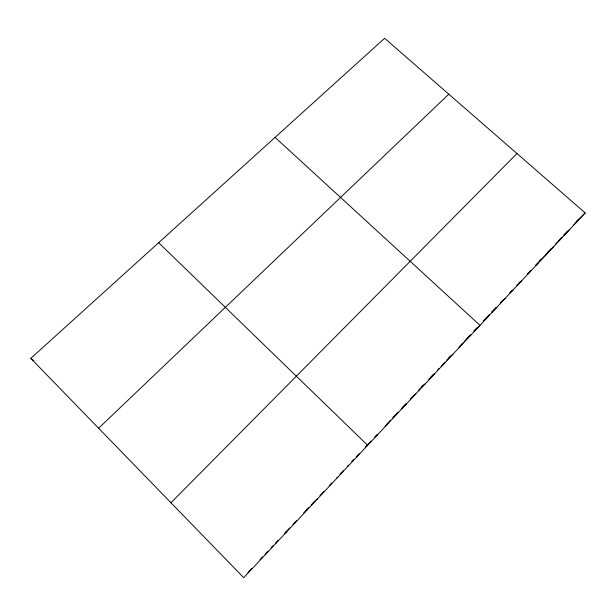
<?xml version="1.0" encoding="UTF-8"?>
<svg xmlns="http://www.w3.org/2000/svg" width="616" height="616" viewBox="0 0 616 616"><rect width="100%" height="100%" fill="white"/><g stroke="black" fill="none" stroke-linecap="round" stroke-linejoin="round"><path stroke-width="0.92" d="M247.901 572.534L251.628 568.553M259.967 559.644L262.585 556.849M265.85 553.361L267.798 551.282M271.04 547.817L272.988 545.738M278.163 540.217L275.583 542.966L275.906 543.343M284.592 533.348L289.713 527.881M292.9 524.478L295.457 521.752M303.688 512.959L308.731 507.576M311.242 504.889L315.631 500.2M319.997 495.541L323.731 491.553M329.314 485.593L331.785 482.952M340.024 474.151L343.289 470.663M347.201 466.489L348.502 465.103M351.736 461.638L353.684 459.567M356.271 456.803L359.49 453.368M365.912 446.508L371.017 441.056M377.369 434.265L374.844 436.967L377.454 434.865M386.84 424.155L390.613 420.127M392.492 418.118L398.105 412.119M401.224 408.793L406.183 403.503M410.502 398.883L413.675 395.503M418.272 390.59L423.508 384.992M428.728 379.425L433.91 373.881M437.791 369.739L439.085 368.36M442.303 364.926L444.868 362.185M446.793 360.129L450.627 356.033M460.16 345.853L463.317 342.481M464.58 341.133L470.239 335.089M474.004 331.069L477.169 327.689M484.176 320.205L489.235 314.799M496.165 307.399L491.768 312.096L496.835 307.338M500.562 302.71L503.68 299.376M509.902 292.731L511.757 290.752M519.173 282.836L520.397 281.52M527.75 273.673L530.807 270.409M535.312 265.596L541.21 259.298M545.776 254.423L550.973 248.872M558.72 240.602L561.931 237.168M567.69 231.023L563.856 235.112L569.654 229.552M575.952 222.191L578.493 219.481M585.2 212.944L243.728 577.708L30.8 358.373L384.623 38.292L585.2 212.944L576.576 221.352M170.963 502.756L516.97 153.53M573.511 225.056L577.454 221.221M555.501 244.036L561.792 237.953M547.732 252.329L553.876 246.408M539.909 260.691L545.907 254.924M535.928 265.365L537.876 263.502M527.889 273.951L529.783 272.141M98.614 428.228L448.802 94.179M516.785 285.462L521.637 280.842M510.063 292.8L513.428 289.612M500.592 302.756L505.166 298.444M483.545 320.882L488.442 316.301M473.997 330.908L479.995 325.333L275.082 137.391M466.474 339.108L471.032 334.896M458.882 347.409L462.008 344.536M448.718 358.073L452.914 354.254M441.071 366.466L443.743 364.056M430.676 377.339L434.496 373.927M421.552 387.079L425.179 383.876M412.358 396.904L415.792 393.909M403.087 406.799L406.321 404.027M393.747 416.778L396.773 414.222M385.038 426.249L387.156 424.501M365.873 446.716L367.675 445.306L158.659 242.712M356.356 456.941L357.811 455.84M336.683 477.947L337.845 477.169M316.262 499.53L317.548 498.86M306.221 510.256L307.269 509.84M296.088 521.067L296.897 520.913M285.878 531.978L286.448 532.078M30.8 358.373L33.811 360.576M265.203 554.053L265.273 554.7"/></g></svg>
